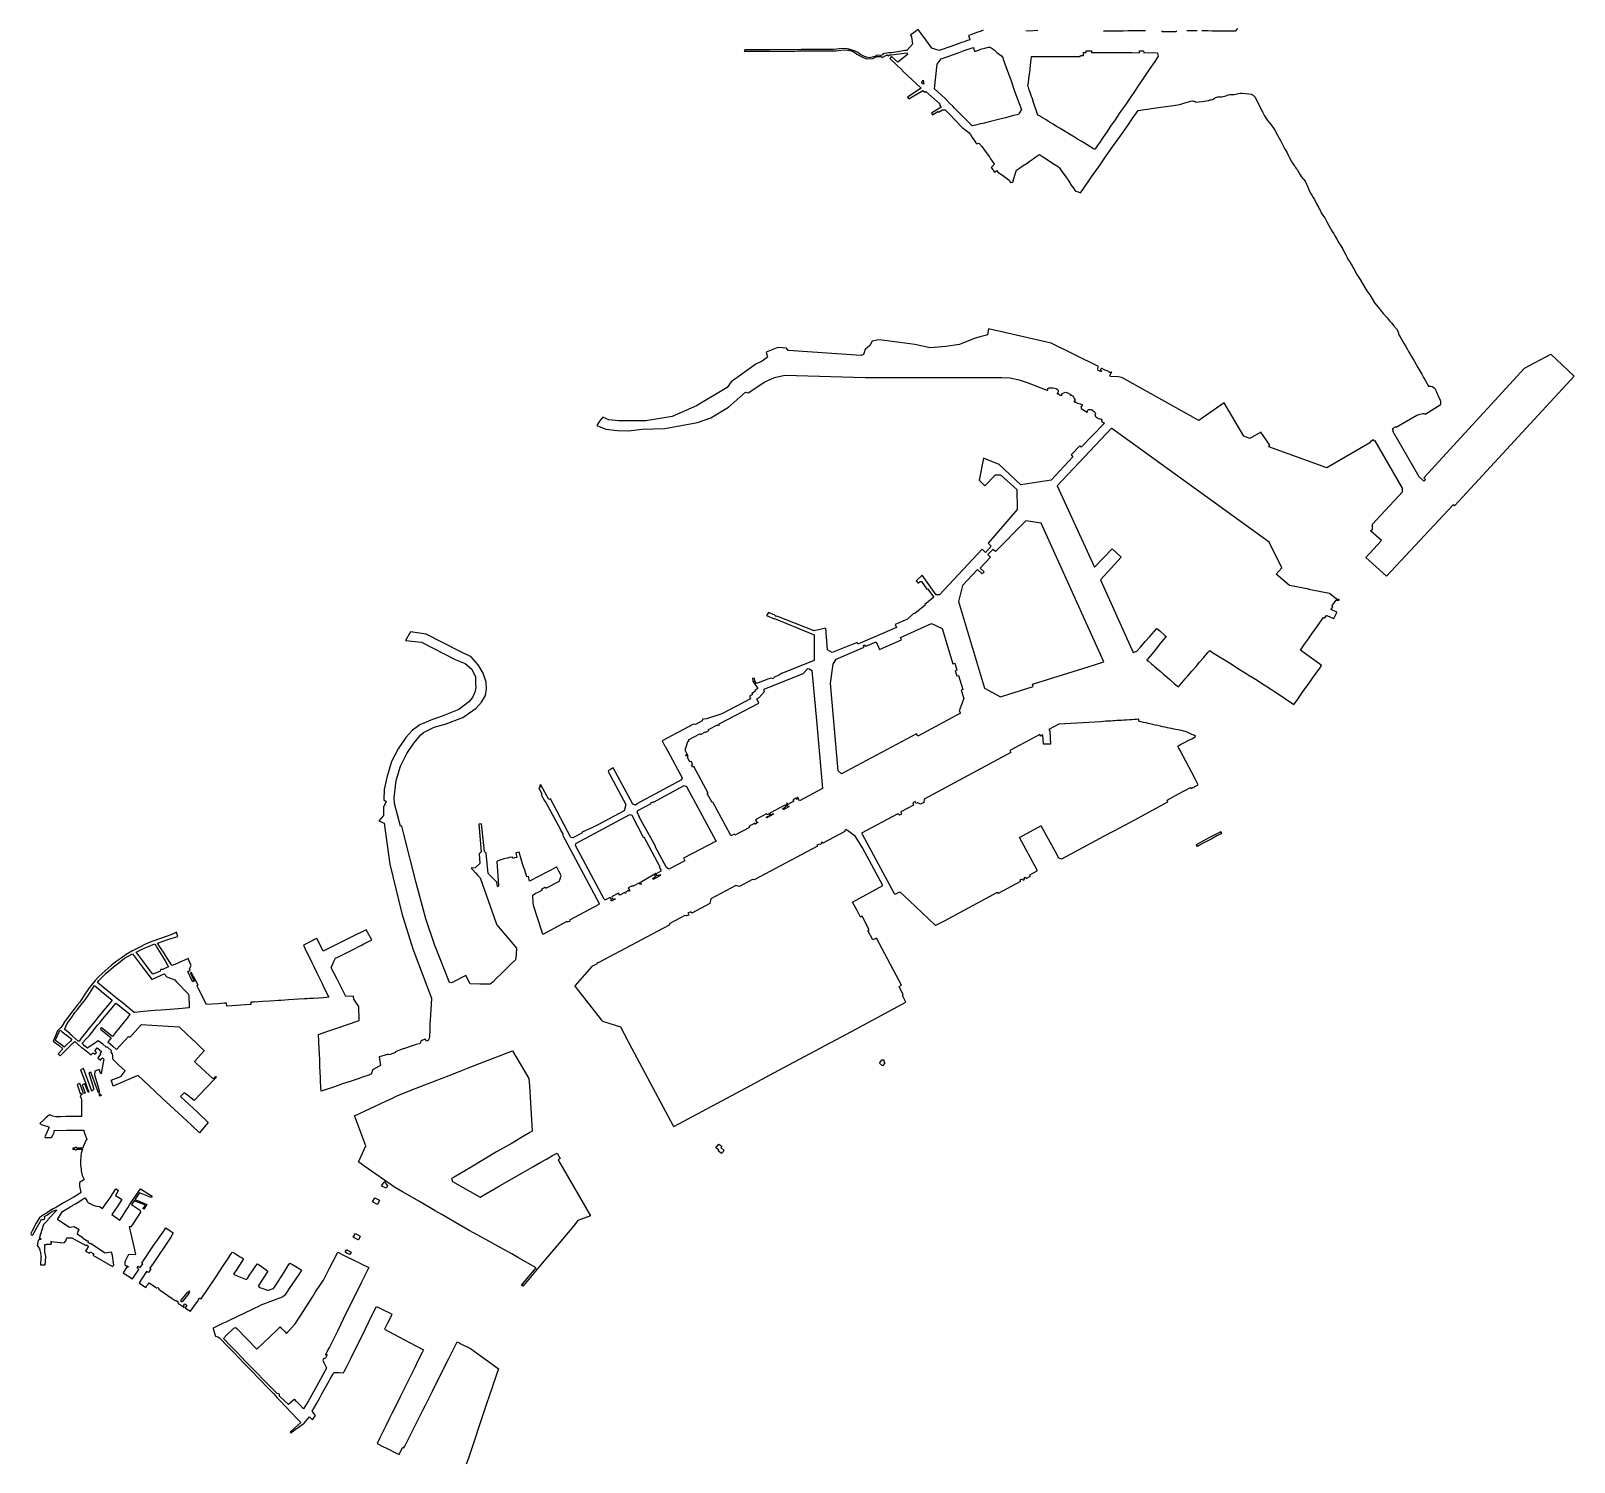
# Model space of a CAD drawing. Header units: inches. Extents: x -62624 to 51363, y -122611 to -15713.
# Drawn here: x -17997 to -368, y -63619 to -47271 of the extents above; entities that cross this region are included whole.
import ezdxf

# ---------------------------------------------------------------- set-up
doc = ezdxf.new("R2010")
doc.units = ezdxf.units.IN
doc.header["$MEASUREMENT"] = 0

msp = doc.modelspace()

# ---------------------------------------------------------------- linework, layer by layer
for points in [[(-7118, -47265), (-7143, -47275), (-7155, -47278), (-7178, -47288), (-7221, -47302), (-7260, -47315), (-7285, -47324), (-7279, -47347), (-7271, -47374), (-7272, -47375), (-7309, -47387), (-7346, -47399), (-7365, -47406), (-7392, -47415), (-7487, -47450), (-7545, -47469), (-7552, -47471), (-7623, -47497), (-7670, -47481), (-7706, -47470), (-7714, -47458), (-7806, -47333), (-7862, -47256), (-7948, -47319), (-7938, -47339), (-7925, -47425), (-7990, -47494), (-8014, -47497), (-8094, -47512), (-8167, -47522), (-8197, -47523), (-8266, -47533), (-8264, -47547), (-8293, -47552), (-8328, -47548), (-8358, -47563), (-8387, -47573), (-8416, -47578), (-8453, -47571), (-8473, -47565), (-8498, -47553), (-8522, -47540), (-8549, -47519), (-8582, -47504), (-8615, -47491), (-8651, -47481), (-8692, -47474), (-8762, -47476), (-8789, -47482), (-8832, -47483), (-8849, -47483), (-9109, -47485), (-9199, -47484), (-9557, -47487), (-9843, -47487), (-9846, -47497), (-9848, -47504), (-9845, -47505), (-9703, -47503), (-9593, -47503), (-9268, -47502), (-9241, -47501), (-9007, -47499), (-8937, -47499), (-8890, -47499), (-8802, -47498), (-8771, -47494), (-8708, -47489), (-8666, -47490), (-8654, -47492), (-8604, -47509), (-8582, -47521), (-8561, -47539), (-8499, -47572), (-8448, -47591), (-8381, -47588), (-8333, -47565), (-8284, -47566), (-8272, -47577), (-8214, -47546), (-8201, -47558), (-8189, -47547), (-8166, -47546), (-7990, -47522), (-7988, -47525), (-7985, -47541), (-8095, -47630), (-8167, -47566), (-8187, -47587), (-8045, -47721), (-8039, -47727), (-7829, -47926), (-7982, -48029), (-7968, -48047), (-7810, -47951), (-7785, -47973), (-7773, -47964), (-7610, -48110), (-7618, -48121), (-7601, -48139), (-7601, -48145), (-7619, -48156), (-7710, -48211), (-7699, -48230), (-7636, -48192), (-7628, -48200), (-7582, -48174), (-7560, -48172), (-7553, -48174), (-7509, -48218), (-7357, -48374), (-7283, -48433), (-7265, -48457), (-7243, -48490), (-7213, -48532), (-7201, -48551), (-7191, -48561), (-7168, -48556), (-7133, -48594), (-7097, -48645), (-7048, -48711), (-7034, -48733), (-6998, -48786), (-6994, -48791), (-6992, -48796), (-6994, -48798), (-7014, -48815), (-7029, -48831), (-7018, -48849), (-6991, -48885), (-6961, -48867), (-6951, -48885), (-6899, -48921), (-6821, -48976), (-6808, -49004), (-6781, -48999), (-6768, -48957), (-6753, -48908), (-6738, -48862), (-6705, -48839), (-6661, -48810), (-6618, -48781), (-6583, -48757), (-6547, -48733), (-6517, -48712), (-6483, -48689), (-6475, -48683), (-6440, -48707), (-6401, -48733), (-6348, -48767), (-6308, -48793), (-6258, -48826), (-6252, -48831), (-6245, -48842), (-6219, -48879), (-6184, -48929), (-6142, -48990), (-6113, -49032), (-6089, -49067), (-6067, -49097), (-6059, -49101), (-6034, -49111), (-6006, -49120), (-5978, -49080), (-5881, -48939), (-5792, -48813), (-5713, -48700), (-5648, -48607), (-5641, -48597), (-5552, -48471), (-5468, -48352), (-5416, -48276), (-5348, -48181), (-5171, -48156), (-5064, -48141), (-4943, -48124), (-4871, -48113), (-4825, -48096), (-4790, -48085), (-4745, -48075), (-4725, -48071), (-4715, -48073), (-4708, -48075), (-4699, -48080), (-4692, -48087), (-4619, -48078), (-4548, -48067), (-4542, -48065), (-4527, -48060), (-4515, -48058), (-4501, -48055), (-4492, -48050), (-4478, -48041), (-4461, -48032), (-4437, -48024), (-4424, -48024), (-4409, -48025), (-4393, -48025), (-4376, -48023), (-4347, -48013), (-4317, -48003), (-4301, -48000), (-4274, -47999), (-4251, -47998), (-4204, -47988), (-4181, -47984), (-4160, -47984), (-4121, -47988), (-4083, -47991), (-4059, -47996), (-4049, -47999), (-4041, -48002), (-4034, -48008), (-4026, -48014), (-4012, -48030), (-3982, -48094), (-3952, -48151), (-3936, -48183), (-3928, -48198), (-3919, -48213), (-3904, -48241), (-3870, -48294), (-3845, -48326), (-3809, -48373), (-3788, -48404), (-3756, -48461), (-3723, -48525), (-3683, -48601), (-3668, -48628), (-3648, -48665), (-3635, -48691), (-3622, -48713), (-3597, -48762), (-3592, -48771), (-3565, -48810), (-3556, -48821), (-3550, -48832), (-3544, -48845), (-3534, -48855), (-3513, -48890), (-3498, -48914), (-3486, -48934), (-3469, -48956), (-3456, -48970), (-3441, -48990), (-3424, -49021), (-3417, -49036), (-3414, -49044), (-3402, -49077), (-3391, -49103), (-3379, -49127), (-3363, -49148), (-3348, -49174), (-3336, -49197), (-3314, -49240), (-3290, -49285), (-3280, -49305), (-3271, -49319), (-3257, -49348), (-3241, -49374), (-3218, -49408), (-3193, -49451), (-3170, -49493), (-3151, -49528), (-3143, -49544), (-3131, -49563), (-3113, -49589), (-3101, -49611), (-3078, -49649), (-3055, -49693), (-3040, -49716), (-3016, -49756), (-3009, -49770), (-3001, -49786), (-2982, -49822), (-2962, -49861), (-2948, -49886), (-2932, -49910), (-2932, -49910), (-2916, -49935), (-2904, -49954), (-2895, -49969), (-2884, -49990), (-2850, -50054), (-2814, -50113), (-2772, -50185), (-2736, -50241), (-2703, -50288), (-2690, -50307), (-2648, -50376), (-2607, -50429), (-2566, -50479), (-2549, -50500), (-2506, -50550), (-2492, -50566), (-2472, -50588), (-2452, -50610), (-2433, -50635), (-2399, -50676), (-2381, -50703), (-2373, -50723), (-2375, -50735), (-2369, -50742), (-2355, -50767), (-2341, -50792), (-2324, -50821), (-2309, -50848), (-2292, -50877), (-2275, -50905), (-2259, -50933), (-2245, -50958), (-2225, -50992), (-2197, -51039), (-2174, -51081), (-2153, -51118), (-2131, -51156), (-2108, -51194), (-2088, -51229), (-2070, -51260), (-2051, -51294), (-2031, -51329), (-2024, -51329), (-2004, -51331), (-1992, -51334), (-1981, -51338), (-1967, -51350), (-1957, -51361), (-1951, -51373), (-1942, -51393), (-1928, -51425), (-1920, -51441), (-1897, -51489), (-1894, -51508), (-1895, -51527), (-1900, -51545), (-2061, -51649), (-2068, -51650), (-2074, -51650), (-2081, -51646), (-2086, -51644), (-2095, -51645), (-2132, -51655), (-2166, -51666), (-2402, -51801), (-2405, -51795), (-2447, -51818), (-2437, -51836), (-2444, -51841), (-2144, -52360), (-2085, -52414), (-2067, -52396), (-2086, -52376), (-936, -51126), (-636, -50963), (-368, -51215), (-1735, -52698), (-1752, -52686), (-2511, -53501), (-2746, -53285), (-2569, -53093), (-2695, -52981), (-2672, -52962), (-2671, -52905), (-2329, -52536), (-2329, -52496), (-2643, -51954), (-2650, -51957), (-2660, -51942), (-2699, -51965), (-2697, -51970), (-2698, -51973), (-2702, -51976), (-3192, -52261), (-3856, -52023), (-3846, -52003), (-3949, -51854), (-4072, -51926), (-4142, -51902), (-4365, -51520), (-4654, -51720), (-5534, -51232), (-5577, -51222), (-5667, -51219), (-5671, -51211), (-5669, -51203), (-5665, -51193), (-5656, -51179), (-5651, -51175), (-5652, -51171), (-5656, -51171), (-5660, -51173), (-5666, -51173), (-5672, -51172), (-5676, -51171), (-5679, -51168), (-5682, -51165), (-5687, -51163), (-5692, -51159), (-5701, -51154), (-5721, -51147), (-5723, -51150), (-5763, -51128), (-5770, -51129), (-5775, -51134), (-5778, -51139), (-5779, -51144), (-5775, -51148), (-5768, -51154), (-5768, -51159), (-5770, -51163), (-5776, -51164), (-5805, -51149), (-5809, -51134), (-5804, -51114), (-5803, -51104), (-6343, -50839), (-7057, -50674), (-7066, -50723), (-7071, -50743), (-7210, -50780), (-7389, -50853), (-7546, -50877), (-7723, -50891), (-7900, -50855), (-8071, -50830), (-8246, -50810), (-8314, -50802), (-8386, -50817), (-8415, -50865), (-8468, -50910), (-8485, -50968), (-8513, -50979), (-9347, -50923), (-9367, -50895), (-9465, -50887), (-9598, -50941), (-9584, -50999), (-9642, -51046), (-9716, -51077), (-9998, -51282), (-10043, -51344), (-10392, -51554), (-10671, -51675), (-10974, -51726), (-11286, -51724), (-11395, -51714), (-11463, -51684), (-11500, -51730), (-11533, -51779), (-11430, -51822), (-11296, -51836), (-11171, -51840), (-11014, -51822), (-10757, -51815), (-10383, -51745), (-10230, -51693), (-10027, -51570), (-9835, -51400), (-9803, -51407), (-9613, -51281), (-9501, -51230), (-9386, -51205), (-8464, -51231), (-6983, -51232), (-6906, -51230), (-6813, -51234), (-6706, -51256), (-6618, -51287), (-6392, -51375), (-6379, -51375), (-6382, -51373), (-6382, -51370), (-6379, -51355), (-6364, -51350), (-6341, -51347), (-6319, -51350), (-6287, -51358), (-6274, -51364), (-6265, -51373), (-6262, -51384), (-6263, -51396), (-6269, -51409), (-6274, -51415), (-6275, -51416), (-6275, -51419), (-6274, -51420), (-6272, -51420), (-6270, -51419), (-6269, -51417), (-6266, -51415), (-6263, -51415), (-6259, -51417), (-6257, -51421), (-6249, -51427), (-6242, -51434), (-6236, -51432), (-6227, -51433), (-6221, -51434), (-6217, -51434), (-6215, -51433), (-6221, -51430), (-6222, -51429), (-6222, -51427), (-6222, -51420), (-6217, -51414), (-6199, -51404), (-6179, -51398), (-6157, -51405), (-6144, -51410), (-6139, -51415), (-6134, -51419), (-6118, -51426), (-6117, -51429), (-6122, -51434), (-6125, -51434), (-6123, -51436), (-6120, -51437), (-6117, -51434), (-6113, -51433), (-6098, -51441), (-6087, -51456), (-6082, -51462), (-6079, -51472), (-6072, -51481), (-6072, -51484), (-6072, -51488), (-6073, -51491), (-6074, -51495), (-6071, -51499), (-6070, -51501), (-6070, -51503), (-6071, -51505), (-6073, -51506), (-6077, -51505), (-6079, -51504), (-6081, -51505), (-6082, -51506), (-6080, -51508), (-6078, -51509), (-6073, -51511), (-6059, -51513), (-6054, -51515), (-6050, -51519), (-6044, -51523), (-6036, -51522), (-6009, -51533), (-6002, -51537), (-5987, -51541), (-5988, -51548), (-5990, -51553), (-5991, -51557), (-5992, -51560), (-5995, -51563), (-5999, -51561), (-6002, -51561), (-6003, -51563), (-6001, -51565), (-6000, -51570), (-6000, -51585), (-5932, -51625), (-5928, -51624), (-5926, -51621), (-5926, -51610), (-5924, -51604), (-5920, -51600), (-5915, -51598), (-5901, -51597), (-5888, -51598), (-5882, -51599), (-5874, -51601), (-5871, -51604), (-5868, -51608), (-5861, -51612), (-5852, -51619), (-5844, -51628), (-5838, -51637), (-5836, -51643), (-5837, -51650), (-5838, -51654), (-5840, -51657), (-5845, -51654), (-5841, -51664), (-5834, -51676), (-5830, -51682), (-5823, -51688), (-5814, -51693), (-5801, -51699), (-5789, -51702), (-5779, -51702), (-5773, -51704), (-5768, -51707), (-5765, -51710), (-5764, -51713), (-5764, -51717), (-5766, -51731), (-5753, -51740), (-5740, -51749), (-5739, -51747), (-5736, -51749), (-5732, -51752), (-5998, -52027), (-6016, -52011), (-6114, -52114), (-6096, -52138), (-6344, -52403), (-6690, -52457), (-6937, -52224), (-7114, -52154), (-7166, -52404), (-7099, -52468), (-6980, -52342), (-6922, -52341), (-6735, -52510), (-6730, -52740), (-7063, -53123), (-7027, -53156), (-7092, -53228), (-7129, -53192), (-7619, -53715), (-7657, -53715), (-7817, -53490), (-7883, -53555), (-7862, -53581), (-7837, -53562), (-7824, -53562), (-7762, -53647), (-7756, -53644), (-7684, -53738), (-7786, -53823), (-7782, -53830), (-7900, -53928), (-7917, -53932), (-7983, -53990), (-8126, -54051), (-8109, -54086), (-8549, -54275), (-8557, -54256), (-8845, -54373), (-8899, -54342), (-8918, -54095), (-9051, -54126), (-9476, -53957), (-9487, -53960), (-9487, -53955), (-9500, -53947), (-9570, -53915), (-9595, -53951), (-9506, -53989), (-9503, -53984), (-9050, -54170), (-9049, -54464), (-9422, -54613), (-9446, -54628), (-9511, -54659), (-9514, -54666), (-9522, -54671), (-9542, -54666), (-9579, -54675), (-9707, -54724), (-9728, -54696), (-9730, -54667), (-9754, -54670), (-9750, -54699), (-9694, -54782), (-9727, -54805), (-9721, -54815), (-9760, -54840), (-9754, -54853), (-9789, -54869), (-9775, -54900), (-10106, -55072), (-10279, -55129), (-10324, -55135), (-10328, -55151), (-10405, -55193), (-10427, -55192), (-10786, -55381), (-10754, -55443), (-10747, -55448), (-10559, -55804), (-10566, -55827), (-11075, -56100), (-11072, -56104), (-11092, -56114), (-11094, -56111), (-11097, -56113), (-11122, -56105), (-11345, -55689), (-11358, -55695), (-11357, -55698), (-11377, -55707), (-11402, -55723), (-11400, -55737), (-11200, -56108), (-11221, -56181), (-11513, -56338), (-11583, -56370), (-11701, -56424), (-11702, -56437), (-11805, -56489), (-11830, -56483), (-12062, -56042), (-12080, -56052), (-12173, -55885), (-12187, -55891), (-12178, -55910), (-12195, -55918), (-12161, -55990), (-12167, -55994), (-12138, -56054), (-12115, -56085), (-11946, -56392), (-11946, -56400), (-11922, -56442), (-11926, -56456), (-11504, -57238), (-11509, -57251), (-11845, -57429), (-11840, -57439), (-11868, -57453), (-11873, -57444), (-12147, -57593), (-12152, -57581), (-12161, -57555), (-12251, -57274), (-12256, -57256), (-12258, -57230), (-12260, -57207), (-12262, -57171), (-12263, -57142), (-12248, -57133), (-12227, -57122), (-12208, -57113), (-12187, -57102), (-12154, -57084), (-12159, -57070), (-12121, -57052), (-12114, -57063), (-11958, -56982), (-11953, -56967), (-11948, -56947), (-11944, -56931), (-11941, -56920), (-11948, -56905), (-11965, -56870), (-11988, -56824), (-11994, -56824), (-12302, -56983), (-12314, -56931), (-12332, -56936), (-12336, -56920), (-12360, -56848), (-12370, -56820), (-12380, -56787), (-12390, -56758), (-12405, -56706), (-12413, -56680), (-12419, -56654), (-12459, -56659), (-12446, -56713), (-12472, -56718), (-12492, -56725), (-12495, -56715), (-12497, -56707), (-12501, -56708), (-12528, -56715), (-12554, -56722), (-12593, -56730), (-12614, -56736), (-12625, -56740), (-12639, -56745), (-12652, -56749), (-12676, -56760), (-12656, -57034), (-12658, -57041), (-12661, -57047), (-12668, -57045), (-12674, -56996), (-12775, -56895), (-12785, -56780), (-12796, -56665), (-12816, -56643), (-12823, -56573), (-12848, -56330), (-12879, -56334), (-12855, -56650), (-12876, -56671), (-12868, -56780), (-12923, -56830), (-12969, -56834), (-12949, -56855), (-12917, -56887), (-12891, -56917), (-12867, -56942), (-12864, -56946), (-12682, -57465), (-12675, -57481), (-12638, -57528), (-12596, -57577), (-12550, -57629), (-12448, -57748), (-12451, -57770), (-12453, -57794), (-12455, -57826), (-12455, -57826), (-12461, -57884), (-12513, -57933), (-12628, -58044), (-12679, -58093), (-12718, -58132), (-12751, -58161), (-12774, -58160), (-12867, -58159), (-12979, -58158), (-13030, -58060), (-13178, -58138), (-13197, -58145), (-13215, -58142), (-13385, -57707), (-13484, -57412), (-13596, -57002), (-13735, -56446), (-13761, -56354), (-13774, -56357), (-13845, -56095), (-13847, -56028), (-13826, -55833), (-13774, -55669), (-13701, -55527), (-13623, -55407), (-13544, -55312), (-13511, -55284), (-13392, -55226), (-13263, -55190), (-13064, -55114), (-12909, -55009), (-12849, -54938), (-12803, -54863), (-12793, -54786), (-12796, -54710), (-12831, -54607), (-12888, -54514), (-12969, -54421), (-13100, -54357), (-13481, -54161), (-13659, -54134), (-13719, -54233), (-13533, -54253), (-13152, -54451), (-13035, -54496), (-12960, -54564), (-12919, -54649), (-12917, -54727), (-12914, -54771), (-12926, -54825), (-12953, -54885), (-12994, -54937), (-13110, -55023), (-13297, -55099), (-13428, -55143), (-13552, -55198), (-13643, -55264), (-13713, -55342), (-13802, -55473), (-13878, -55616), (-13932, -55800), (-13960, -55935), (-13964, -56054), (-13939, -56072), (-13969, -56139), (-13967, -56234), (-14022, -56296), (-13963, -56321), (-13897, -56788), (-13759, -57352), (-13632, -57755), (-13420, -58321), (-13425, -58394), (-13436, -58568), (-13438, -58611), (-13439, -58635), (-13441, -58681), (-13445, -58763), (-13447, -58778), (-13450, -58787), (-13460, -58803), (-13472, -58810), (-13492, -58790), (-13543, -58808), (-13545, -58832), (-13553, -58836), (-13562, -58840), (-13595, -58851), (-13641, -58866), (-13716, -58890), (-13754, -58904), (-13834, -58934), (-13833, -58942), (-13894, -58963), (-13910, -58967), (-13914, -58959), (-13961, -58976), (-14017, -58989), (-14004, -59088), (-14019, -59096), (-14088, -59134), (-14089, -59136), (-14110, -59188), (-14121, -59193), (-14138, -59199), (-14207, -59221), (-14258, -59240), (-14349, -59270), (-14436, -59300), (-14528, -59331), (-14680, -59381), (-14683, -59332), (-14687, -59273), (-14689, -59232), (-14695, -59094), (-14697, -59036), (-14698, -59026), (-14709, -58832), (-14709, -58820), (-14713, -58736), (-14603, -58696), (-14466, -58652), (-14392, -58626), (-14245, -58577), (-14250, -58416), (-14277, -58376), (-14308, -58330), (-14310, -58296), (-14399, -58301), (-14460, -58179), (-14498, -58103), (-14567, -57972), (-14539, -57910), (-14516, -57865), (-14459, -57836), (-14338, -57774), (-14220, -57715), (-14216, -57713), (-14192, -57701), (-14101, -57654), (-14166, -57541), (-14329, -57621), (-14460, -57684), (-14657, -57782), (-14717, -57664), (-14731, -57637), (-14762, -57651), (-14770, -57657), (-14774, -57659), (-14785, -57665), (-14884, -57716), (-14871, -57743), (-14787, -57911), (-14765, -57960), (-14731, -58030), (-14711, -58070), (-14670, -58154), (-14649, -58197), (-14593, -58310), (-14656, -58315), (-14767, -58323), (-14813, -58325), (-14842, -58327), (-14876, -58329), (-15055, -58340), (-15138, -58345), (-15167, -58346), (-15210, -58349), (-15266, -58353), (-15349, -58359), (-15447, -58365), (-15481, -58367), (-15483, -58370), (-15484, -58392), (-15494, -58394), (-15647, -58403), (-15760, -58410), (-15760, -58406), (-15761, -58379), (-15762, -58379), (-15785, -58379), (-15858, -58384), (-15991, -58392), (-16081, -58215), (-16098, -58183), (-16096, -58177), (-16086, -58173), (-16167, -58024), (-16175, -58029), (-16131, -58124), (-16143, -58131), (-16146, -58132), (-16150, -58131), (-16203, -58016), (-16179, -58003), (-16186, -57986), (-16165, -57945), (-16183, -57904), (-16201, -57866), (-16319, -57919), (-16371, -57943), (-16382, -57945), (-16392, -57940), (-16434, -57873), (-16476, -57806), (-16517, -57744), (-16551, -57691), (-16422, -57645), (-16317, -57614), (-16324, -57592), (-16332, -57568), (-16343, -57575), (-16400, -57595), (-16440, -57613), (-16517, -57638), (-16616, -57673), (-16661, -57692), (-16694, -57707), (-16746, -57732), (-16814, -57768), (-16835, -57780), (-16909, -57822), (-16966, -57862), (-16990, -57878), (-17030, -57908), (-17074, -57942), (-17115, -57978), (-17182, -58038), (-17223, -58077), (-17263, -58120), (-17298, -58161), (-17326, -58198), (-17379, -58274), (-17439, -58364), (-17467, -58399), (-17503, -58446), (-17518, -58465), (-17588, -58558), (-17611, -58591), (-17640, -58636), (-17654, -58656), (-17689, -58689), (-17698, -58702), (-17716, -58750), (-17742, -58810), (-17675, -58861), (-17631, -58897), (-17685, -58954), (-17663, -58977), (-17585, -58901), (-17509, -58827), (-17496, -58815), (-17417, -58882), (-17415, -58884), (-17367, -58922), (-17307, -58969), (-17286, -58945), (-17264, -58961), (-17256, -58951), (-17246, -58939), (-17267, -58921), (-17238, -58889), (-17190, -58930), (-17208, -58955), (-17202, -58961), (-17232, -59000), (-17201, -59027), (-17194, -59018), (-17180, -59002), (-17163, -59016), (-17170, -59054), (-17194, -59180), (-17197, -59186), (-17217, -59134), (-17268, -59153), (-17270, -59194), (-17233, -59321), (-17212, -59394), (-17226, -59400), (-17313, -59166), (-17336, -59174), (-17277, -59359), (-17302, -59381), (-17394, -59123), (-17431, -59138), (-17397, -59227), (-17370, -59300), (-17353, -59344), (-17335, -59390), (-17337, -59396), (-17344, -59395), (-17370, -59329), (-17382, -59300), (-17411, -59311), (-17375, -59403), (-17391, -59409), (-17395, -59407), (-17438, -59296), (-17469, -59308), (-17432, -59410), (-17417, -59406), (-17412, -59419), (-17428, -59425), (-17428, -59432), (-17434, -59436), (-17418, -59479), (-17418, -59594), (-17419, -59672), (-17527, -59672), (-17593, -59673), (-17658, -59675), (-17712, -59676), (-17746, -59669), (-17766, -59662), (-17785, -59651), (-17826, -59688), (-17842, -59702), (-17896, -59752), (-17887, -59757), (-17880, -59762), (-17805, -59787), (-17787, -59795), (-17816, -59854), (-17838, -59904), (-17835, -59913), (-17762, -59912), (-17744, -59878), (-17731, -59854), (-17729, -59830), (-17589, -59829), (-17492, -59829), (-17432, -59828), (-17391, -59829), (-17390, -59835), (-17383, -59862), (-17359, -59929), (-17368, -59947), (-17377, -59965), (-17389, -59990), (-17399, -60018), (-17404, -60030), (-17405, -60032), (-17471, -60032), (-17477, -60027), (-17483, -60025), (-17490, -60026), (-17497, -60032), (-17517, -60032), (-17517, -60043), (-17497, -60043), (-17493, -60048), (-17490, -60051), (-17485, -60052), (-17479, -60051), (-17475, -60047), (-17471, -60043), (-17436, -60044), (-17408, -60043), (-17421, -60092), (-17425, -60120), (-17431, -60189), (-17430, -60224), (-17424, -60275), (-17422, -60293), (-17413, -60332), (-17403, -60359), (-17389, -60391), (-17404, -60401), (-17440, -60424), (-17440, -60434), (-17441, -60467), (-17430, -60519), (-17426, -60539), (-17431, -60545), (-17468, -60569), (-17512, -60596), (-17615, -60655), (-17653, -60676), (-17706, -60706), (-17741, -60727), (-17760, -60738), (-17793, -60757), (-17820, -60775), (-17852, -60796), (-17879, -60813), (-17894, -60821), (-17903, -60832), (-17935, -60889), (-17983, -60979), (-17995, -61002), (-17997, -61012), (-17994, -61021), (-17989, -61024), (-17982, -61026), (-17973, -61022), (-17959, -60996), (-17935, -60953), (-17892, -60873), (-17876, -60846), (-17870, -60847), (-17860, -60849), (-17853, -60847), (-17843, -60839), (-17838, -60828), (-17840, -60815), (-17808, -60794), (-17785, -60777), (-17750, -60754), (-17705, -60739), (-17704, -60746), (-17804, -60849), (-17801, -60851), (-17854, -60905), (-17903, -61066), (-17887, -61061), (-17884, -61078), (-17912, -61084), (-17924, -61148), (-17917, -61154), (-17898, -61185), (-17895, -61193), (-17898, -61195), (-17892, -61210), (-17887, -61225), (-17885, -61239), (-17878, -61272), (-17879, -61276), (-17882, -61280), (-17884, -61315), (-17885, -61336), (-17888, -61354), (-17888, -61364), (-17832, -61365), (-17827, -61277), (-17828, -61245), (-17839, -61227), (-17836, -61133), (-17819, -61134), (-17815, -61129), (-17764, -61129), (-17760, -61124), (-17760, -61113), (-17767, -61106), (-17767, -61103), (-17765, -61101), (-17733, -61104), (-17733, -61102), (-17659, -61109), (-17654, -61113), (-17611, -61112), (-17594, -61088), (-17594, -61075), (-17586, -61057), (-17529, -61059), (-17368, -61146), (-17362, -61137), (-17338, -61153), (-17374, -61208), (-17329, -61234), (-17318, -61216), (-17279, -61239), (-17289, -61255), (-17064, -61384), (-17048, -61370), (-17053, -61342), (-17066, -61259), (-17072, -61234), (-17073, -61225), (-17078, -61221), (-17149, -61234), (-17317, -61123), (-17320, -61126), (-17344, -61109), (-17338, -61100), (-17350, -61093), (-17353, -61097), (-17407, -61061), (-17404, -61057), (-17464, -61018), (-17460, -61001), (-17465, -60996), (-17447, -60967), (-17504, -60930), (-17554, -60940), (-17687, -60851), (-17690, -60842), (-17635, -60758), (-17580, -60724), (-17549, -60704), (-17519, -60689), (-17516, -60686), (-17486, -60669), (-17457, -60651), (-17381, -60602), (-17354, -60634), (-17359, -60639), (-17346, -60652), (-17325, -60666), (-17309, -60674), (-17284, -60684), (-17262, -60691), (-17242, -60695), (-17213, -60700), (-17180, -60722), (-17144, -60674), (-17125, -60648), (-17093, -60600), (-17069, -60564), (-17025, -60498), (-16997, -60515), (-17000, -60521), (-17032, -60573), (-16974, -60609), (-16959, -60619), (-17004, -60691), (-17054, -60766), (-17072, -60792), (-16980, -60854), (-16944, -60797), (-16915, -60751), (-16890, -60713), (-16869, -60681), (-16820, -60609), (-16746, -60499), (-16651, -60559), (-16612, -60583), (-16622, -60597), (-16755, -60544), (-16809, -60620), (-16797, -60625), (-16707, -60663), (-16672, -60678), (-16708, -60729), (-16713, -60725), (-16716, -60723), (-16688, -60686), (-16818, -60636), (-16847, -60678), (-16757, -60736), (-16747, -60744), (-16745, -60763), (-16830, -60893), (-16855, -60930), (-16874, -60932), (-16862, -60978), (-16802, -61245), (-16805, -61250), (-16882, -61246), (-16921, -61323), (-16923, -61335), (-16925, -61348), (-16923, -61365), (-16914, -61373), (-16903, -61379), (-16901, -61376), (-16884, -61385), (-16890, -61396), (-16902, -61390), (-16943, -61459), (-16836, -61525), (-16763, -61419), (-16784, -61402), (-16772, -61380), (-16763, -61387), (-16749, -61397), (-16718, -61354), (-16728, -61345), (-16717, -61328), (-16668, -61255), (-16649, -61225), (-16627, -61191), (-16589, -61134), (-16553, -61089), (-16520, -61039), (-16491, -60997), (-16455, -60943), (-16405, -60977), (-16370, -61001), (-16400, -61048), (-16609, -61361), (-16623, -61381), (-16638, -61403), (-16626, -61411), (-16655, -61455), (-16677, -61442), (-16724, -61518), (-16760, -61573), (-16683, -61625), (-16667, -61599), (-16654, -61581), (-16645, -61571), (-16612, -61593), (-16573, -61620), (-16561, -61628), (-16557, -61628), (-16550, -61624), (-16543, -61627), (-16534, -61636), (-16535, -61645), (-16532, -61648), (-16521, -61656), (-16382, -61751), (-16347, -61775), (-16341, -61773), (-16337, -61772), (-16317, -61784), (-16317, -61800), (-16310, -61807), (-16263, -61838), (-16244, -61853), (-16249, -61827), (-16247, -61823), (-16246, -61820), (-16245, -61816), (-16239, -61812), (-16216, -61828), (-16220, -61833), (-16236, -61857), (-16219, -61869), (-16175, -61897), (-16137, -61841), (-16095, -61784), (-16069, -61744), (-16064, -61746), (-16051, -61755), (-15884, -61507), (-15809, -61388), (-15737, -61282), (-15712, -61243), (-15693, -61222), (-15687, -61225), (-15663, -61238), (-15613, -61270), (-15583, -61285), (-15568, -61299), (-15588, -61328), (-15649, -61424), (-15683, -61474), (-15641, -61491), (-15545, -61528), (-15533, -61531), (-15529, -61530), (-15522, -61522), (-15494, -61477), (-15473, -61447), (-15429, -61379), (-15410, -61356), (-15379, -61375), (-15309, -61422), (-15290, -61437), (-15341, -61516), (-15362, -61548), (-15387, -61586), (-15400, -61607), (-15386, -61624), (-15360, -61632), (-15293, -61654), (-15283, -61657), (-15235, -61641), (-15224, -61636), (-15207, -61608), (-15104, -61451), (-15056, -61375), (-15037, -61346), (-15007, -61361), (-14932, -61408), (-14905, -61426), (-14937, -61476), (-15039, -61626), (-15090, -61702), (-15101, -61717), (-15117, -61730), (-15125, -61734), (-15189, -61759), (-15248, -61780), (-15282, -61794), (-15317, -61806), (-15340, -61816), (-15369, -61828), (-15405, -61846), (-15439, -61861), (-15468, -61875), (-15733, -62002), (-15776, -62023), (-15809, -62037), (-15892, -62077), (-15913, -62088), (-15906, -62123), (-15887, -62182), (-15863, -62188), (-15844, -62199), (-15750, -62296), (-15732, -62315), (-15672, -62376), (-15620, -62429), (-15559, -62493), (-15484, -62570), (-15381, -62674), (-15361, -62694), (-15306, -62754), (-15223, -62840), (-15184, -62886), (-15150, -62921), (-14955, -63123), (-14914, -63167), (-14986, -63232), (-15035, -63277), (-15025, -63287), (-15012, -63274), (-14977, -63248), (-14928, -63213), (-14874, -63173), (-14855, -63152), (-14840, -63134), (-14815, -63102), (-14804, -63112), (-14778, -63136), (-14746, -63085), (-14784, -63038), (-14758, -62993), (-14732, -62945), (-14701, -62893), (-14673, -62839), (-14606, -62718), (-14571, -62655), (-14549, -62617), (-14537, -62595), (-14476, -62597), (-14424, -62599), (-14418, -62586), (-14389, -62527), (-14336, -62421), (-14299, -62349), (-14222, -62192), (-14141, -62026), (-14094, -61928), (-14088, -61916), (-14049, -61842), (-13971, -61879), (-13902, -61915), (-13874, -61930), (-13885, -61958), (-13926, -62040), (-13957, -62101), (-13679, -62250), (-13591, -62294), (-13512, -62336), (-13528, -62368), (-13575, -62463), (-13611, -62538), (-13685, -62685), (-13703, -62720), (-13777, -62873), (-13798, -62915), (-13873, -63064), (-13899, -63116), (-13940, -63199), (-13980, -63281), (-14011, -63343), (-14041, -63405), (-13976, -63439), (-13928, -63464), (-13824, -63517), (-13791, -63533), (-13751, -63451), (-13747, -63452), (-13735, -63456), (-13725, -63437), (-13631, -63247), (-13562, -63110), (-13519, -63027), (-13491, -62968), (-13441, -62870), (-13409, -62807), (-13255, -62500), (-13222, -62435), (-13181, -62353), (-13158, -62307), (-13127, -62245), (-13076, -62271), (-12976, -62323), (-12892, -62382), (-12771, -62471), (-12701, -62521), (-12655, -62553), (-12719, -62739), (-12727, -62768), (-12757, -62855), (-12791, -62955), (-12879, -63218), (-12926, -63356), (-12969, -63482), (-12997, -63574), (-13024, -63643)], [(-6495, -47269), (-6598, -47273), (-6630, -47270)], [(-5263, -47271), (-5313, -47272), (-5361, -47272), (-5411, -47272), (-5460, -47272), (-5518, -47273), (-5550, -47273), (-5606, -47273), (-5664, -47273), (-5714, -47273), (-5742, -47273), (-5743, -47271)], [(-4913, -47270), (-4913, -47272), (-4914, -47283), (-4915, -47283), (-4947, -47283), (-5015, -47282), (-5059, -47283), (-5073, -47284), (-5075, -47270)], [(-4676, -47271), (-4724, -47271), (-4793, -47271)], [(-4214, -47246), (-4241, -47274), (-4250, -47274), (-4286, -47275), (-4321, -47275), (-4378, -47274), (-4433, -47274), (-4501, -47273), (-4558, -47272), (-4622, -47271)], [(-7673, -47932), (-7646, -47651), (-7597, -47592), (-7552, -47574), (-7543, -47570), (-7468, -47544), (-7395, -47520), (-7335, -47496), (-7267, -47473), (-7231, -47461), (-7225, -47479), (-7215, -47508), (-7183, -47495), (-7133, -47478), (-7099, -47468), (-7057, -47456), (-7041, -47457), (-7027, -47466), (-6995, -47488), (-6982, -47499), (-6961, -47518), (-6938, -47537), (-6911, -47558), (-6896, -47579), (-6891, -47593), (-6870, -47647), (-6844, -47722), (-6830, -47761), (-6816, -47800), (-6801, -47844), (-6763, -47950), (-6737, -48022), (-6709, -48101), (-6683, -48169), (-6706, -48212), (-6716, -48225), (-6729, -48230), (-6772, -48240), (-6864, -48263), (-6942, -48282), (-7035, -48306), (-7121, -48328), (-7150, -48335), (-7208, -48349), (-7244, -48357), (-7245, -48356), (-7268, -48333), (-7291, -48309), (-7335, -48263), (-7348, -48252), (-7397, -48204), (-7430, -48171), (-7446, -48154), (-7466, -48133), (-7502, -48096), (-7523, -48077), (-7527, -48071), (-7539, -48060), (-7553, -48043), (-7673, -47932)], [(-6608, -47900), (-6603, -47864), (-6596, -47817), (-6590, -47765), (-6587, -47739), (-6584, -47715), (-6581, -47692), (-6579, -47676), (-6577, -47657), (-6575, -47637), (-6573, -47619), (-6570, -47600), (-6567, -47576), (-6566, -47565), (-6553, -47564), (-6524, -47565), (-6467, -47565), (-6431, -47564), (-6384, -47564), (-6303, -47565), (-6236, -47565), (-6230, -47565), (-6161, -47566), (-6112, -47566), (-6055, -47566), (-6012, -47566), (-6008, -47553), (-5974, -47551), (-5972, -47519), (-5957, -47517), (-5944, -47518), (-5942, -47499), (-5883, -47501), (-5882, -47518), (-5782, -47519), (-5690, -47518), (-5587, -47518), (-5494, -47519), (-5416, -47520), (-5334, -47521), (-5334, -47500), (-5321, -47500), (-5286, -47499), (-5284, -47521), (-5179, -47520), (-5126, -47521), (-5122, -47546), (-5120, -47561), (-5159, -47622), (-5221, -47712), (-5283, -47803), (-5339, -47886), (-5392, -47964), (-5441, -48036), (-5486, -48103), (-5506, -48132), (-5538, -48179), (-5565, -48217), (-5612, -48287), (-5663, -48360), (-5691, -48402), (-5702, -48419), (-5731, -48460), (-5749, -48487), (-5772, -48521), (-5792, -48550), (-5809, -48575), (-5822, -48594), (-5831, -48608), (-5839, -48619), (-5845, -48627), (-5858, -48620), (-5888, -48601), (-5931, -48574), (-5963, -48554), (-6001, -48532), (-6043, -48507), (-6075, -48487), (-6115, -48463), (-6152, -48440), (-6201, -48410), (-6238, -48388), (-6245, -48383), (-6280, -48363), (-6320, -48339), (-6360, -48313), (-6399, -48289), (-6442, -48263), (-6475, -48243), (-6493, -48233), (-6505, -48199), (-6516, -48166), (-6532, -48123), (-6543, -48088), (-6557, -48049), (-6567, -48022), (-6580, -47986), (-6594, -47946), (-6603, -47916), (-6608, -47900)], [(-7820, -47862), (-7815, -47848), (-7803, -47833), (-7798, -47881), (-7808, -47875), (-7819, -47869), (-7820, -47862)], [(-5653, -51811), (-6274, -52468), (-5849, -53398), (-5645, -53187), (-5544, -53283), (-5777, -53542), (-5407, -54370), (-5362, -54356), (-5322, -54310), (-5267, -54247), (-5216, -54190), (-5161, -54128), (-5135, -54099), (-5102, -54126), (-5043, -54176), (-5030, -54189), (-5055, -54219), (-5096, -54270), (-5146, -54332), (-5194, -54390), (-5241, -54447), (-5248, -54456), (-5248, -54458), (-5231, -54472), (-5197, -54501), (-5178, -54517), (-5165, -54529), (-5116, -54570), (-5115, -54571), (-5098, -54585), (-5058, -54620), (-5040, -54635), (-4988, -54679), (-4933, -54728), (-4889, -54764), (-4848, -54719), (-4810, -54674), (-4780, -54640), (-4734, -54585), (-4686, -54530), (-4646, -54483), (-4602, -54432), (-4551, -54372), (-4531, -54349), (-4499, -54371), (-4449, -54402), (-4399, -54433), (-4399, -54433), (-4337, -54472), (-4276, -54510), (-4213, -54550), (-4146, -54592), (-4072, -54638), (-4010, -54678), (-3954, -54712), (-3928, -54729), (-3909, -54741), (-3838, -54787), (-3793, -54816), (-3725, -54861), (-3664, -54901), (-3569, -54964), (-3558, -54949), (-3534, -54916), (-3493, -54859), (-3444, -54788), (-3397, -54721), (-3357, -54666), (-3317, -54609), (-3275, -54551), (-3255, -54521), (-3289, -54495), (-3368, -54437), (-3422, -54398), (-3494, -54346), (-3486, -54334), (-3448, -54278), (-3402, -54214), (-3391, -54198), (-3363, -54158), (-3303, -54075), (-3243, -53989), (-3231, -53973), (-3227, -53973), (-3219, -53978), (-3216, -53977), (-3197, -53951), (-3195, -53951), (-3116, -53984), (-3114, -53983), (-3080, -53916), (-3080, -53911), (-3142, -53882), (-3142, -53877), (-3125, -53853), (-3127, -53847), (-3135, -53843), (-3123, -53826), (-3085, -53773), (-3053, -53775), (-3052, -53768), (-3082, -53764), (-3163, -53696), (-3399, -53653), (-3398, -53648), (-3620, -53608), (-3771, -53476), (-3709, -53404), (-3853, -53112), (-5649, -51814), (-5653, -51811)], [(-5741, -54478), (-6458, -52895), (-6633, -52867), (-6980, -53220), (-7009, -53197), (-7067, -53253), (-7037, -53281), (-7153, -53410), (-7109, -53449), (-7129, -53473), (-7182, -53425), (-7356, -53608), (-7400, -53791), (-7102, -54780), (-6922, -54877), (-6547, -54760), (-6554, -54735), (-5921, -54535), (-5741, -54478)], [(-8464, -54300), (-8461, -54301), (-8341, -54250), (-8302, -54336), (-8052, -54226), (-8065, -54200), (-7708, -54041), (-7586, -54098), (-7464, -54500), (-7444, -54494), (-7419, -54574), (-7439, -54580), (-7421, -54639), (-7401, -54635), (-7351, -54795), (-7369, -54801), (-7338, -54899), (-7394, -55039), (-7378, -55064), (-7866, -55326), (-7880, -55300), (-8736, -55756), (-8775, -55725), (-8863, -54721), (-8831, -54505), (-8799, -54447), (-8480, -54310), (-8481, -54304), (-8485, -54291), (-8472, -54285), (-8464, -54300)], [(-10523, -55486), (-10493, -55390), (-10477, -55381), (-10483, -55368), (-10355, -55300), (-10349, -55310), (-10290, -55278), (-10288, -55281), (-10252, -55262), (-10257, -55252), (-10152, -55197), (-10147, -55206), (-10130, -55196), (-10134, -55188), (-9682, -54949), (-9706, -54901), (-9676, -54884), (-9616, -54816), (-9622, -54802), (-9619, -54790), (-9175, -54612), (-9120, -54554), (-9101, -54557), (-9075, -54577), (-9023, -55149), (-8955, -55924), (-9218, -56066), (-9239, -56026), (-9249, -56030), (-9241, -56044), (-9252, -56051), (-9260, -56037), (-9294, -56054), (-9286, -56068), (-9283, -56066), (-9281, -56071), (-9351, -56109), (-9354, -56105), (-9352, -56104), (-9359, -56091), (-9369, -56095), (-9350, -56130), (-9342, -56125), (-9337, -56134), (-9396, -56164), (-9400, -56162), (-9408, -56166), (-9413, -56156), (-9380, -56139), (-9383, -56133), (-9364, -56124), (-9370, -56114), (-9379, -56119), (-9382, -56113), (-9384, -56114), (-9383, -56116), (-9556, -56207), (-9548, -56223), (-9542, -56225), (-9518, -56211), (-9513, -56220), (-9592, -56262), (-9596, -56254), (-9557, -56233), (-9556, -56230), (-9565, -56214), (-9567, -56213), (-9589, -56225), (-9594, -56216), (-9717, -56281), (-9716, -56282), (-9721, -56285), (-9710, -56306), (-9697, -56310), (-9695, -56309), (-9692, -56316), (-9699, -56319), (-9700, -56317), (-9719, -56327), (-9718, -56331), (-9725, -56334), (-9728, -56327), (-9726, -56327), (-9729, -56321), (-9797, -56358), (-9790, -56370), (-9954, -56457), (-9961, -56445), (-9994, -56463), (-10001, -56464), (-10007, -56459), (-10010, -56454), (-10010, -56448), (-10207, -56080), (-10216, -56084), (-10272, -55983), (-10262, -55978), (-10423, -55675), (-10440, -55682), (-10451, -55660), (-10436, -55652), (-10455, -55615), (-10470, -55622), (-10502, -55563), (-10487, -55556), (-10496, -55539), (-10502, -55542), (-10503, -55549), (-10509, -55552), (-10515, -55540), (-10499, -55532), (-10523, -55486)], [(-5773, -55162), (-6253, -55190), (-6368, -55251), (-6357, -55271), (-6350, -55419), (-6428, -55420), (-6437, -55312), (-6461, -55326), (-6471, -55309), (-6814, -55491), (-6803, -55514), (-7794, -56048), (-7796, -56086), (-7834, -56106), (-7864, -56088), (-7885, -56098), (-7897, -56074), (-7924, -56087), (-7913, -56115), (-8059, -56191), (-8056, -56222), (-8073, -56231), (-8095, -56213), (-8507, -56437), (-8502, -56448), (-8136, -57123), (-8127, -57127), (-8116, -57127), (-8071, -57104), (-7962, -57208), (-7671, -57481), (-7666, -57486), (-7660, -57486), (-7561, -57436), (-6956, -57111), (-6950, -57125), (-6690, -56985), (-6693, -56979), (-6697, -56969), (-6671, -56956), (-6663, -56972), (-6646, -56962), (-6652, -56948), (-6638, -56939), (-6629, -56953), (-6580, -56927), (-6581, -56925), (-6587, -56912), (-6501, -56864), (-6503, -56859), (-6703, -56484), (-6461, -56352), (-6458, -56350), (-6455, -56355), (-6298, -56644), (-6259, -56717), (-6246, -56720), (-6219, -56727), (-5972, -56594), (-5742, -56471), (-5632, -56412), (-5557, -56374), (-5386, -56282), (-5310, -56240), (-5009, -56078), (-5019, -56057), (-4887, -55987), (-4749, -55913), (-4743, -55925), (-4664, -55883), (-4703, -55806), (-4835, -55555), (-4873, -55482), (-4884, -55464), (-4897, -55441), (-4874, -55428), (-4825, -55403), (-4776, -55378), (-4735, -55356), (-4696, -55336), (-4692, -55327), (-4713, -55317), (-4736, -55307), (-4758, -55297), (-4783, -55285), (-4806, -55274), (-4827, -55270), (-4853, -55264), (-4873, -55260), (-4893, -55256), (-4918, -55251), (-4941, -55246), (-4969, -55240), (-4995, -55235), (-5012, -55231), (-5041, -55224), (-5066, -55219), (-5094, -55213), (-5122, -55207), (-5153, -55200), (-5184, -55193), (-5216, -55186), (-5235, -55182), (-5258, -55177), (-5286, -55171), (-5316, -55164), (-5333, -55161), (-5339, -55158), (-5340, -55146), (-5341, -55134), (-5343, -55134), (-5366, -55136), (-5390, -55137), (-5422, -55139), (-5448, -55141), (-5480, -55143), (-5494, -55144), (-5513, -55145), (-5539, -55147), (-5563, -55149), (-5593, -55150), (-5619, -55152), (-5638, -55153), (-5662, -55155), (-5686, -55156), (-5717, -55158), (-5745, -55160), (-5773, -55162)], [(-11063, -56176), (-10912, -56095), (-10914, -56090), (-10887, -56076), (-10885, -56080), (-10533, -55892), (-10508, -55901), (-10174, -56524), (-10170, -56522), (-10167, -56528), (-10542, -56721), (-10527, -56750), (-10708, -56846), (-10738, -56827), (-10866, -56586), (-10863, -56585), (-11001, -56331), (-11003, -56333), (-11048, -56248), (-11046, -56247), (-11071, -56199), (-11063, -56176)], [(-11770, -56552), (-11154, -56224), (-11132, -56229), (-11001, -56482), (-10994, -56479), (-10811, -56819), (-10819, -56825), (-10802, -56855), (-10802, -56860), (-10805, -56863), (-10802, -56870), (-10856, -56899), (-10860, -56893), (-10864, -56895), (-10851, -56920), (-10839, -56920), (-10811, -56907), (-10806, -56918), (-10888, -56963), (-10893, -56952), (-10867, -56936), (-10863, -56929), (-10878, -56902), (-10886, -56906), (-10883, -56913), (-11034, -56997), (-11025, -57017), (-11034, -57021), (-11044, -57002), (-11116, -57040), (-11129, -57039), (-11130, -57037), (-11175, -57060), (-11155, -57095), (-11163, -57099), (-11170, -57089), (-11206, -57109), (-11202, -57119), (-11209, -57121), (-11215, -57113), (-11270, -57142), (-11284, -57119), (-11358, -57159), (-11361, -57166), (-11352, -57186), (-11345, -57189), (-11328, -57181), (-11324, -57189), (-11369, -57213), (-11373, -57203), (-11363, -57198), (-11378, -57170), (-11432, -57197), (-11437, -57197), (-11444, -57194), (-11448, -57190), (-11777, -56577), (-11770, -56552)], [(-8578, -56472), (-8669, -56404), (-8676, -56401), (-8680, -56394), (-8704, -56405), (-8698, -56415), (-8949, -56549), (-8957, -56537), (-8968, -56542), (-8962, -56554), (-8988, -56569), (-8994, -56561), (-9018, -56573), (-9013, -56582), (-9736, -56969), (-9755, -56963), (-9903, -57043), (-9946, -57035), (-10228, -57185), (-10241, -57240), (-10448, -57349), (-10458, -57333), (-10494, -57350), (-10481, -57373), (-10507, -57381), (-10527, -57376), (-10699, -57467), (-10705, -57487), (-11515, -57917), (-11518, -57911), (-11533, -57919), (-11530, -57927), (-11589, -57959), (-11785, -58181), (-11783, -58183), (-11658, -58343), (-11480, -58571), (-11466, -58583), (-11263, -58648), (-11131, -58894), (-10659, -59777), (-10654, -59786), (-9777, -59317), (-9509, -59173), (-8623, -58699), (-8003, -58367), (-8042, -58290), (-8031, -58281), (-8079, -58187), (-8052, -58171), (-8081, -58116), (-8338, -57634), (-8380, -57655), (-8436, -57547), (-8420, -57538), (-8502, -57385), (-8522, -57393), (-8555, -57328), (-8610, -57222), (-8264, -57035), (-8496, -56603), (-8578, -56472)], [(-4684, -56567), (-4683, -56564), (-4605, -56523), (-4523, -56479), (-4422, -56426), (-4405, -56417), (-4403, -56417), (-4399, -56426), (-4395, -56434), (-4393, -56438), (-4450, -56467), (-4515, -56502), (-4589, -56541), (-4657, -56578), (-4672, -56587), (-4684, -56567)], [(-17236, -58140), (-17222, -58119), (-17139, -58037), (-17054, -57964), (-16994, -57916), (-16926, -57865), (-16837, -57815), (-16814, -57845), (-16709, -57980), (-16656, -58050), (-16614, -58106), (-16581, -58090), (-16494, -58050), (-16474, -58042), (-16445, -58077), (-16423, -58085), (-16353, -58109), (-16336, -58128), (-16196, -58275), (-16194, -58299), (-16190, -58408), (-16189, -58429), (-16312, -58440), (-16510, -58458), (-16582, -58462), (-16714, -58474), (-16809, -58484), (-16817, -58484), (-16885, -58428), (-16959, -58367), (-16998, -58337), (-17063, -58283), (-17091, -58260), (-17101, -58251), (-17162, -58201), (-17214, -58159), (-17236, -58140)], [(-16794, -57793), (-16748, -57770), (-16709, -57752), (-16581, -57701), (-16549, -57754), (-16492, -57845), (-16463, -57893), (-16443, -57927), (-16423, -57961), (-16442, -57970), (-16491, -57994), (-16511, -57992), (-16525, -58017), (-16604, -58044), (-16645, -57992), (-16718, -57892), (-16762, -57832), (-16794, -57793)], [(-17612, -58673), (-17593, -58638), (-17594, -58633), (-17566, -58587), (-17548, -58563), (-17529, -58536), (-17493, -58484), (-17465, -58449), (-17412, -58382), (-17372, -58335), (-17334, -58277), (-17301, -58226), (-17270, -58177), (-17251, -58192), (-17195, -58239), (-17067, -58342), (-17234, -58546), (-17269, -58589), (-17334, -58668), (-17368, -58714), (-17422, -58778), (-17447, -58810), (-17455, -58811), (-17527, -58752), (-17549, -58733), (-17547, -58727), (-17552, -58723), (-17612, -58673)], [(-17412, -58835), (-17366, -58784), (-17329, -58745), (-17235, -58629), (-17214, -58604), (-17175, -58556), (-17051, -58407), (-17028, -58377), (-16998, -58398), (-16928, -58455), (-16864, -58505), (-16880, -58527), (-16895, -58544), (-16930, -58589), (-17029, -58713), (-17064, -58758), (-17191, -58659), (-17197, -58664), (-17203, -58673), (-17080, -58773), (-17092, -58789), (-17116, -58818), (-17088, -58844), (-17060, -58869), (-17018, -58905), (-16883, -58756), (-16866, -58767), (-16842, -58744), (-16771, -58662), (-16734, -58621), (-16615, -58627), (-16427, -58640), (-16302, -58647), (-16211, -58734), (-16163, -58779), (-16117, -58822), (-16054, -58882), (-16020, -58915), (-16016, -58919), (-16022, -58925), (-16129, -59042), (-16107, -59062), (-16046, -59120), (-15916, -59243), (-15887, -59215), (-15881, -59219), (-15878, -59222), (-16007, -59357), (-16058, -59411), (-16124, -59481), (-16133, -59490), (-16224, -59417), (-16245, -59400), (-16287, -59445), (-16235, -59492), (-16095, -59621), (-15971, -59741), (-16016, -59794), (-16069, -59857), (-16163, -59771), (-16262, -59680), (-16311, -59634), (-16496, -59462), (-16649, -59318), (-16773, -59204), (-16820, -59224), (-17055, -59325), (-17077, -59263), (-17080, -59255), (-16988, -59221), (-16964, -59212), (-16920, -59151), (-16995, -59081), (-17062, -59018), (-17062, -58983), (-17063, -58954), (-17080, -58936), (-17075, -58920), (-17121, -58879), (-17135, -58881), (-17175, -58846), (-17228, -58806), (-17283, -58844), (-17330, -58877), (-17351, -58890), (-17384, -58863), (-17412, -58835)], [(-17717, -58802), (-17713, -58789), (-17671, -58698), (-17660, -58685), (-17638, -58704), (-17564, -58763), (-17529, -58788), (-17546, -58810), (-17587, -58851), (-17615, -58879), (-17647, -58854), (-17717, -58802)], [(-14301, -59665), (-13941, -59496), (-13860, -59459), (-13830, -59444), (-13788, -59423), (-13644, -59368), (-13545, -59329), (-13446, -59291), (-13350, -59254), (-13168, -59183), (-13065, -59142), (-13009, -59120), (-12871, -59065), (-12495, -58922), (-12308, -59239), (-12302, -59323), (-12271, -59841), (-12296, -59855), (-12400, -59916), (-12499, -59975), (-12608, -60036), (-12679, -60077), (-12968, -60249), (-13162, -60363), (-13192, -60380), (-13179, -60414), (-12865, -60594), (-12654, -60472), (-12370, -60308), (-12343, -60292), (-12262, -60246), (-12171, -60194), (-12108, -60158), (-12039, -60118), (-11987, -60089), (-11950, -60152), (-11975, -60166), (-11953, -60202), (-11813, -60444), (-11745, -60563), (-11606, -60806), (-11748, -60860), (-11799, -60924), (-11963, -61119), (-12114, -61298), (-12193, -61391), (-12329, -61553), (-12379, -61610), (-12391, -61599), (-12225, -61400), (-12426, -61285), (-12502, -61242), (-12594, -61189), (-12799, -61076), (-12989, -60972), (-13154, -60877), (-13303, -60790), (-13377, -60748), (-13558, -60643), (-13751, -60531), (-13843, -60479), (-13959, -60398), (-14066, -60322), (-14181, -60241), (-14224, -60211), (-14254, -60189), (-14246, -60175), (-14169, -60008), (-14297, -59670), (-14301, -59665)], [(-8304, -59063), (-8279, -59031), (-8282, -59023), (-8255, -59025), (-8255, -59049), (-8243, -59063), (-8267, -59093), (-8304, -59063)], [(-17217, -59413), (-17204, -59409), (-17193, -59437), (-17208, -59440), (-17217, -59413)], [(-10171, -60029), (-10138, -59986), (-10105, -60009), (-10117, -60024), (-10078, -60059), (-10107, -60096), (-10146, -60063), (-10140, -60053), (-10171, -60029)], [(-13991, -60464), (-13974, -60436), (-13960, -60414), (-13924, -60462), (-13940, -60491), (-13988, -60466), (-13991, -60464)], [(-14094, -60648), (-14068, -60601), (-14013, -60628), (-14039, -60676), (-14094, -60648)], [(-14314, -61051), (-14290, -61008), (-14234, -61038), (-14255, -61079), (-14258, -61081), (-14314, -61051)], [(-15798, -62206), (-15762, -62169), (-15679, -62088), (-15661, -62080), (-15646, -62094), (-15417, -62331), (-15266, -62190), (-15188, -62113), (-15148, -62074), (-15141, -62084), (-15093, -62133), (-15077, -62150), (-14978, -62038), (-14914, -61941), (-14852, -61845), (-14777, -61727), (-14744, -61676), (-14656, -61542), (-14590, -61412), (-14543, -61323), (-14492, -61221), (-14425, -61255), (-14276, -61328), (-14260, -61336), (-14232, -61349), (-14137, -61396), (-14148, -61419), (-14220, -61563), (-14429, -61985), (-14492, -62117), (-14586, -62305), (-14592, -62316), (-14607, -62346), (-14631, -62395), (-14626, -62398), (-14620, -62389), (-14612, -62392), (-14635, -62438), (-14645, -62437), (-14652, -62432), (-14663, -62455), (-14651, -62481), (-14625, -62534), (-14620, -62548), (-14662, -62622), (-14713, -62713), (-14826, -62919), (-14851, -62963), (-14881, -63009), (-14926, -62965), (-14963, -62925), (-14987, -62902), (-14994, -62908), (-15053, -62963), (-15155, -62866), (-15158, -62842), (-15170, -62840), (-15185, -62837), (-15344, -62675), (-15408, -62607), (-15540, -62472), (-15595, -62415), (-15644, -62365), (-15694, -62313), (-15711, -62296), (-15798, -62206)], [(-14405, -61219), (-14391, -61193), (-14386, -61195), (-14338, -61222), (-14351, -61247), (-14353, -61249), (-14388, -61231), (-14402, -61222), (-14405, -61219)], [(-16280, -61770), (-16230, -61707), (-16209, -61680), (-16184, -61664), (-16191, -61694), (-16268, -61788), (-16279, -61789), (-16280, -61770)]]:
    msp.add_lwpolyline(points)

doc.saveas('drawing.dxf')
